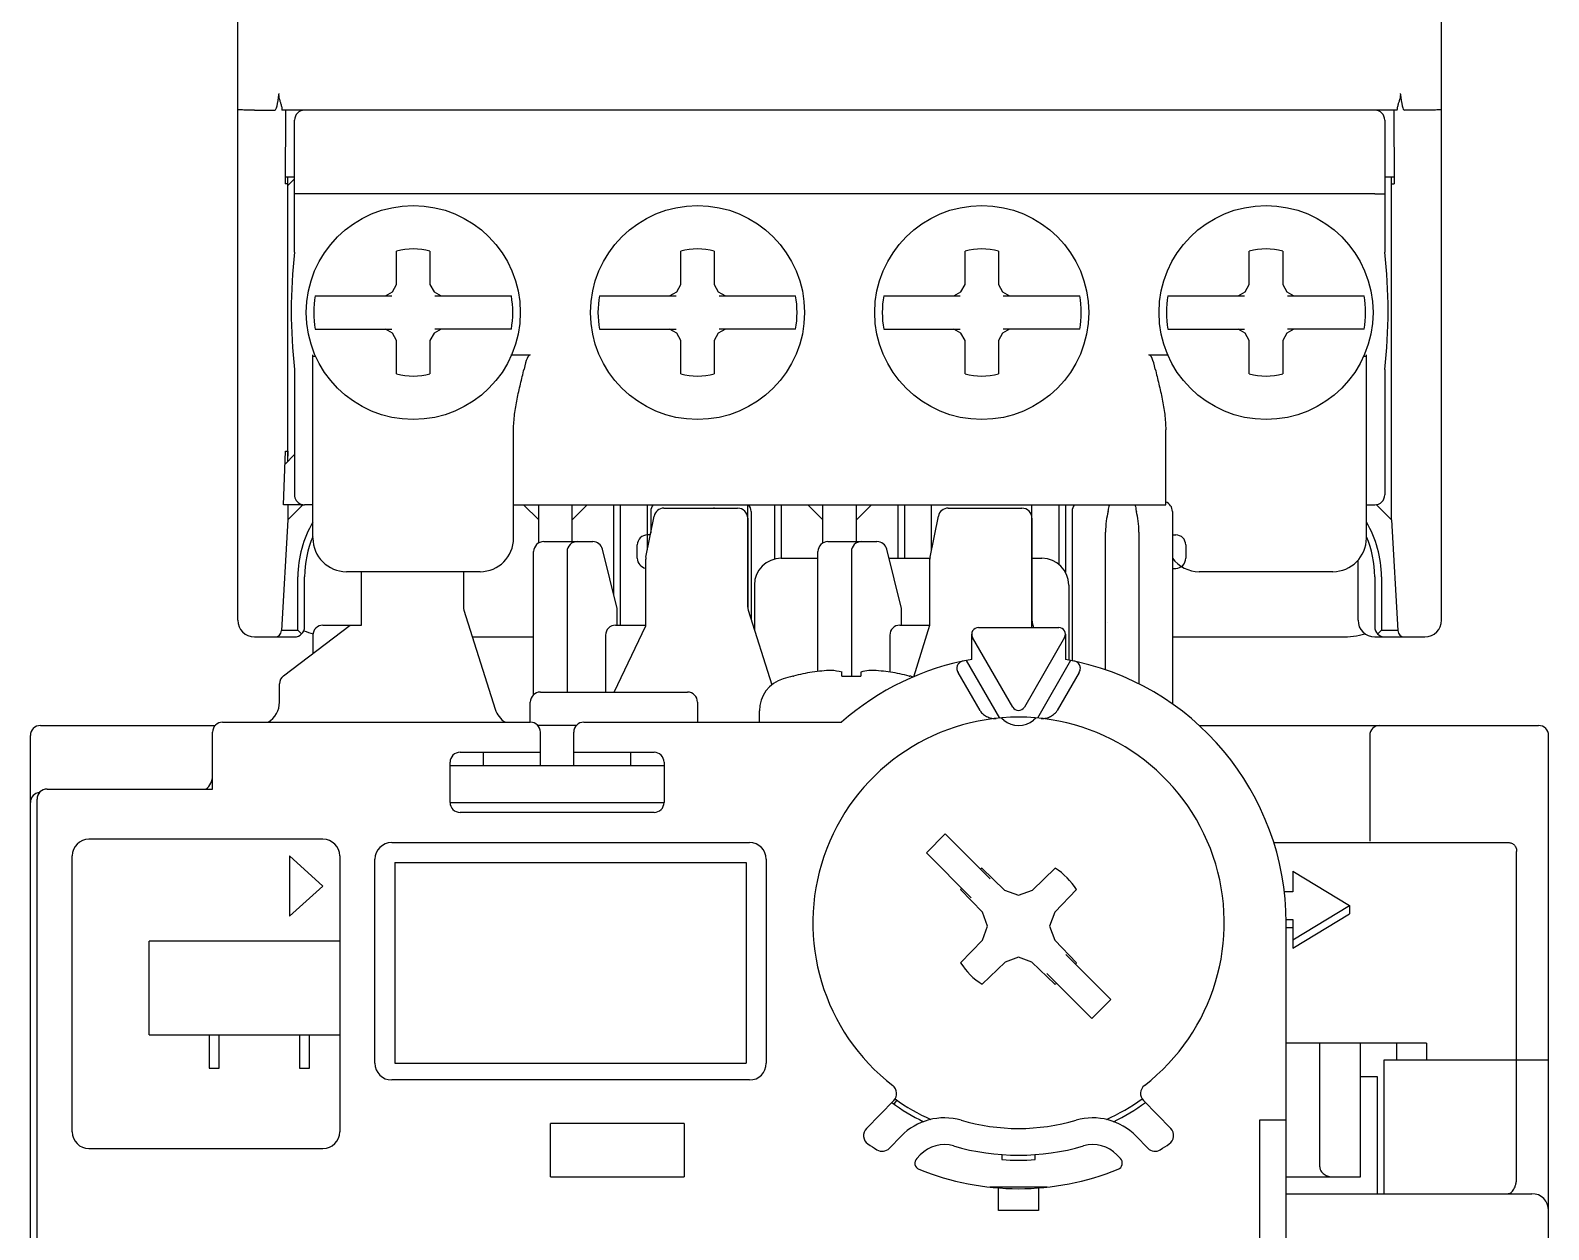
# Model space of a CAD drawing. Header units: millimetres. Extents: x 0 to 19090, y 0 to 12100.
# Drawn here: x 17000.49 to 17045.89, y 10643.65 to 10679.51 of the extents above; entities that cross this region are included whole.
import ezdxf

# ---------------------------------------------------------------- set-up
doc = ezdxf.new("R2010")
doc.units = ezdxf.units.MM
doc.header["$MEASUREMENT"] = 0

msp = doc.modelspace()

# ---------------------------------------------------------------- linework, layer by layer
at = {"color": 7, "linetype": 'Continuous'}
for p, q in [((17006.692, 10661.875), (17006.692, 10727.875)), ((17042.692, 10661.875), (17042.692, 10723.772)), ((17007.192, 10677.125), (17007.803, 10677.125)), ((17041.364, 10677.125), (17008.021, 10677.125)), ((17008.12, 10677.125), (17008.109, 10674.925)), ((17008.392, 10672.875), (17008.392, 10676.825)), ((17040.992, 10676.825), (17040.992, 10672.875)), ((17041.264, 10677.125), (17041.275, 10674.925)), ((17042.192, 10677.125), (17041.581, 10677.125)), ((17008.192, 10674.925), (17008.109, 10674.925)), ((17008.392, 10675.125), (17008.11, 10675.125)), ((17008.192, 10666.625), (17008.192, 10675.125)), ((17008.392, 10675.075), (17008.192, 10674.875)), ((17041.274, 10675.125), (17040.992, 10675.125)), ((17041.192, 10664.875), (17041.192, 10675.125)), ((17041.192, 10674.925), (17041.275, 10674.925)), ((17040.692, 10674.625), (17008.692, 10674.625)), ((17011.442, 10671.908), (17011.442, 10672.908)), ((17012.442, 10672.908), (17012.442, 10671.908)), ((17019.942, 10671.908), (17019.942, 10672.908)), ((17020.942, 10672.908), (17020.942, 10671.908)), ((17028.442, 10671.908), (17028.442, 10672.908)), ((17029.442, 10672.908), (17029.442, 10671.908)), ((17036.942, 10671.908), (17036.942, 10672.908)), ((17037.942, 10672.908), (17037.942, 10671.908)), ((17011.32, 10671.697), (17011.442, 10671.908)), ((17012.442, 10671.908), (17012.564, 10671.697)), ((17019.82, 10671.697), (17019.942, 10671.908)), ((17020.942, 10671.908), (17021.064, 10671.697)), ((17028.32, 10671.697), (17028.442, 10671.908)), ((17029.442, 10671.908), (17029.564, 10671.697)), ((17036.82, 10671.697), (17036.942, 10671.908)), ((17037.942, 10671.908), (17038.064, 10671.697)), ((17009.009, 10671.575), (17011.299, 10671.575)), ((17011.109, 10671.575), (17011.32, 10671.697)), ((17012.564, 10671.697), (17012.775, 10671.575)), ((17012.586, 10671.575), (17014.876, 10671.575)), ((17017.509, 10671.575), (17019.799, 10671.575)), ((17019.609, 10671.575), (17019.82, 10671.697)), ((17021.064, 10671.697), (17021.275, 10671.575)), ((17021.086, 10671.575), (17023.376, 10671.575)), ((17026.009, 10671.575), (17028.299, 10671.575)), ((17028.109, 10671.575), (17028.32, 10671.697)), ((17029.564, 10671.697), (17029.775, 10671.575)), ((17029.586, 10671.575), (17031.876, 10671.575)), ((17034.509, 10671.575), (17036.799, 10671.575)), ((17036.609, 10671.575), (17036.82, 10671.697)), ((17038.064, 10671.697), (17038.275, 10671.575)), ((17038.086, 10671.575), (17040.376, 10671.575)), ((17009.009, 10670.575), (17011.299, 10670.575)), ((17011.32, 10670.453), (17011.109, 10670.575)), ((17011.442, 10670.242), (17011.32, 10670.453)), ((17012.564, 10670.453), (17012.442, 10670.242)), ((17012.775, 10670.575), (17012.564, 10670.453)), ((17014.876, 10670.575), (17012.586, 10670.575)), ((17017.509, 10670.575), (17019.799, 10670.575)), ((17019.82, 10670.453), (17019.609, 10670.575)), ((17019.942, 10670.242), (17019.82, 10670.453)), ((17021.064, 10670.453), (17020.942, 10670.242)), ((17021.275, 10670.575), (17021.064, 10670.453)), ((17023.376, 10670.575), (17021.086, 10670.575)), ((17026.009, 10670.575), (17028.299, 10670.575)), ((17028.32, 10670.453), (17028.109, 10670.575)), ((17028.442, 10670.242), (17028.32, 10670.453)), ((17029.564, 10670.453), (17029.442, 10670.242)), ((17029.775, 10670.575), (17029.564, 10670.453)), ((17031.876, 10670.575), (17029.586, 10670.575)), ((17034.509, 10670.575), (17036.799, 10670.575)), ((17036.82, 10670.453), (17036.609, 10670.575)), ((17036.942, 10670.242), (17036.82, 10670.453)), ((17038.064, 10670.453), (17037.942, 10670.242)), ((17038.275, 10670.575), (17038.064, 10670.453)), ((17040.376, 10670.575), (17038.086, 10670.575)), ((17011.442, 10669.242), (17011.442, 10670.242)), ((17012.442, 10670.242), (17012.442, 10669.242)), ((17019.942, 10669.242), (17019.942, 10670.242)), ((17020.942, 10670.242), (17020.942, 10669.242)), ((17028.442, 10669.242), (17028.442, 10670.242)), ((17029.442, 10670.242), (17029.442, 10669.242)), ((17036.942, 10669.242), (17036.942, 10670.242)), ((17037.942, 10670.242), (17037.942, 10669.242)), ((17008.942, 10664.325), (17008.942, 10669.808)), ((17009.026, 10669.758), (17008.942, 10669.758)), ((17014.859, 10669.808), (17015.442, 10669.808)), ((17033.942, 10669.808), (17034.526, 10669.808)), ((17040.442, 10669.758), (17040.359, 10669.758)), ((17040.442, 10664.325), (17040.442, 10669.808)), ((17008.392, 10669.375), (17008.392, 10665.625)), ((17040.992, 10669.375), (17040.992, 10665.625)), ((17014.942, 10664.325), (17014.942, 10667.571)), ((17034.442, 10665.325), (17034.442, 10667.571)), ((17008.063, 10665.325), (17008.12, 10666.925)), ((17008.392, 10666.825), (17008.107, 10666.539)), ((17008.12, 10666.925), (17008.192, 10666.925)), ((17008.192, 10666.925), (17008.18, 10666.613)), ((17008.58, 10665.325), (17008.063, 10665.325)), ((17008.192, 10665.325), (17008.192, 10664.875)), ((17008.192, 10664.875), (17008.642, 10665.325)), ((17008.942, 10665.325), (17008.692, 10665.325)), ((17014.942, 10665.325), (17034.442, 10665.325)), ((17015.242, 10665.325), (17015.692, 10664.875)), ((17015.692, 10664.185), (17015.692, 10665.325)), ((17016.692, 10664.225), (17016.692, 10665.325)), ((17016.692, 10664.875), (17017.142, 10665.325)), ((17017.942, 10662.625), (17017.942, 10665.325)), ((17018.142, 10661.725), (17018.142, 10665.325)), ((17018.898, 10663.754), (17019.144, 10664.984)), ((17018.942, 10663.975), (17018.942, 10665.325)), ((17019.042, 10665.125), (17019.042, 10664.475)), ((17019.438, 10665.225), (17021.642, 10665.225)), ((17021.942, 10662.265), (17021.942, 10665.325)), ((17021.942, 10664.925), (17021.942, 10662.265)), ((17022.042, 10665.125), (17022.042, 10661.901)), ((17022.742, 10665.325), (17022.742, 10663.7)), ((17022.942, 10665.325), (17022.942, 10663.725)), ((17023.742, 10665.325), (17024.192, 10664.875)), ((17024.192, 10664.185), (17024.192, 10665.325)), ((17025.192, 10664.225), (17025.192, 10665.325)), ((17025.192, 10664.875), (17025.642, 10665.325)), ((17026.442, 10663.725), (17026.442, 10665.325)), ((17026.642, 10663.725), (17026.642, 10665.325)), ((17027.398, 10663.754), (17027.644, 10664.984)), ((17027.442, 10663.975), (17027.442, 10665.325)), ((17027.938, 10665.225), (17030.142, 10665.225)), ((17030.442, 10661.653), (17030.442, 10665.325)), ((17030.442, 10664.925), (17030.442, 10661.867)), ((17031.242, 10665.325), (17031.242, 10663.549)), ((17031.442, 10665.325), (17031.442, 10663.312)), ((17031.642, 10665.125), (17031.642, 10660.663)), ((17034.642, 10665.125), (17034.642, 10659.364)), ((17040.442, 10665.325), (17040.692, 10665.325)), ((17040.738, 10665.329), (17041.192, 10664.875)), ((17008.192, 10664.875), (17008.003, 10661.564)), ((17032.642, 10660.386), (17032.642, 10664.505)), ((17033.642, 10664.505), (17033.642, 10659.964)), ((17041.192, 10664.875), (17041.382, 10661.564)), ((17015.842, 10664.225), (17017.308, 10664.225)), ((17018.642, 10663.725), (17018.642, 10664.125)), ((17019.032, 10664.425), (17018.942, 10664.425)), ((17024.342, 10664.225), (17025.808, 10664.225)), ((17034.642, 10664.425), (17034.742, 10664.425)), ((17035.042, 10664.125), (17035.042, 10663.725)), ((17015.542, 10659.648), (17015.542, 10663.925)), ((17016.542, 10663.925), (17016.542, 10659.725)), ((17018.042, 10662.225), (17017.599, 10663.998)), ((17018.892, 10661.701), (17018.892, 10663.695)), ((17022.942, 10663.725), (17024.042, 10663.725)), ((17024.042, 10660.343), (17024.042, 10663.925)), ((17025.042, 10663.925), (17025.042, 10660.203)), ((17026.542, 10662.225), (17026.099, 10663.998)), ((17026.167, 10663.725), (17027.394, 10663.725)), ((17027.392, 10661.725), (17027.392, 10663.695)), ((17030.442, 10663.725), (17030.742, 10663.725)), ((17040.192, 10661.875), (17040.192, 10663.667)), ((17008.492, 10661.575), (17008.492, 10663.175)), ((17008.692, 10661.675), (17008.692, 10663.175)), ((17013.942, 10663.325), (17009.942, 10663.325)), ((17010.392, 10661.725), (17010.392, 10663.325)), ((17013.442, 10663.325), (17013.442, 10662.265)), ((17034.642, 10663.425), (17034.742, 10663.425)), ((17039.442, 10663.325), (17035.442, 10663.325)), ((17040.692, 10663.175), (17040.692, 10661.675)), ((17040.892, 10663.175), (17040.892, 10661.575)), ((17022.142, 10662.925), (17022.142, 10661.584)), ((17031.542, 10662.925), (17031.542, 10660.683)), ((17018.042, 10661.725), (17018.042, 10662.225)), ((17026.542, 10661.725), (17026.542, 10662.225)), ((17013.456, 10662.175), (17014.388, 10659.215)), ((17021.956, 10662.175), (17022.661, 10659.937)), ((17030.451, 10661.794), (17030.486, 10661.653)), ((17007.192, 10661.375), (17008.392, 10661.375)), ((17008.004, 10661.575), (17008.492, 10661.575)), ((17008.061, 10660.212), (17010.052, 10661.725)), ((17008.492, 10661.575), (17008.604, 10661.463)), ((17008.942, 10661.425), (17008.942, 10660.882)), ((17009.242, 10661.725), (17010.392, 10661.725)), ((17013.708, 10661.375), (17015.542, 10661.375)), ((17017.692, 10661.425), (17017.692, 10659.725)), ((17017.952, 10659.725), (17018.892, 10661.701)), ((17017.992, 10661.725), (17018.892, 10661.725)), ((17026.192, 10661.425), (17026.192, 10660.324)), ((17026.492, 10661.725), (17027.392, 10661.725)), ((17026.906, 10660.179), (17027.392, 10661.725)), ((17028.642, 10660.701), (17028.642, 10661.453)), ((17028.642, 10661.375), (17028.658, 10661.375)), ((17029.869, 10659.275), (17028.669, 10661.353)), ((17028.842, 10661.653), (17031.242, 10661.653)), ((17031.416, 10661.353), (17030.216, 10659.275)), ((17031.426, 10661.375), (17031.442, 10661.375)), ((17031.442, 10661.453), (17031.442, 10660.701)), ((17034.642, 10661.375), (17039.692, 10661.375)), ((17040.692, 10661.375), (17042.192, 10661.375)), ((17040.892, 10661.575), (17040.78, 10661.463)), ((17040.892, 10661.575), (17041.381, 10661.575)), ((17029.48, 10658.949), (17028.485, 10660.672)), ((17031.599, 10660.672), (17030.605, 10658.949)), ((17007.942, 10659.425), (17007.942, 10659.973)), ((17023.292, 10660.203), (17023.315, 10660.203)), ((17024.762, 10660.203), (17024.762, 10660.321)), ((17024.762, 10660.203), (17025.322, 10660.203)), ((17025.322, 10660.321), (17025.322, 10660.203)), ((17026.77, 10660.203), (17026.792, 10660.203)), ((17028.89, 10659.171), (17028.233, 10660.309)), ((17031.852, 10660.309), (17031.195, 10659.171)), ((17015.742, 10659.725), (17020.142, 10659.725)), ((17015.442, 10658.825), (17015.442, 10659.425)), ((17020.442, 10659.425), (17020.442, 10658.825)), ((17022.292, 10658.825), (17022.292, 10659.164)), ((17000.792, 10658.725), (17006.02, 10658.725)), ((17006.242, 10658.825), (17015.442, 10658.825)), ((17016.819, 10658.725), (17015.665, 10658.725)), ((17017.042, 10658.825), (17024.751, 10658.825)), ((17029.599, 10658.884), (17029.516, 10658.951)), ((17030.569, 10658.951), (17030.486, 10658.884)), ((17035.438, 10658.725), (17045.592, 10658.725)), ((17000.492, 10621.525), (17000.492, 10658.425)), ((17005.942, 10656.825), (17005.942, 10658.525)), ((17015.742, 10657.522), (17015.742, 10658.525)), ((17016.742, 10657.522), (17016.742, 10658.525)), ((17040.542, 10658.425), (17040.542, 10655.301)), ((17045.892, 10635.163), (17045.892, 10658.425)), ((17013.342, 10657.925), (17015.742, 10657.925)), ((17014.042, 10657.522), (17014.042, 10657.925)), ((17016.742, 10657.925), (17019.142, 10657.925)), ((17018.442, 10657.925), (17018.442, 10657.522)), ((17013.042, 10656.425), (17013.042, 10657.625)), ((17019.442, 10657.522), (17013.042, 10657.522)), ((17019.442, 10657.625), (17019.442, 10656.425)), ((17000.992, 10656.825), (17005.942, 10656.825)), ((17000.692, 10633.625), (17000.692, 10656.525)), ((17013.042, 10656.425), (17019.442, 10656.425)), ((17019.142, 10656.125), (17013.342, 10656.125)), ((17027.85, 10655.483), (17027.285, 10654.917)), ((17029.192, 10654.141), (17027.85, 10655.483)), ((17009.242, 10655.325), (17002.242, 10655.325)), ((17011.297, 10655.225), (17021.997, 10655.225)), ((17037.67, 10655.225), (17044.686, 10655.225)), ((17044.936, 10645.225), (17044.936, 10654.955)), ((17001.742, 10646.575), (17001.742, 10654.825)), ((17008.242, 10654.825), (17008.242, 10653.025)), ((17009.242, 10653.925), (17008.242, 10654.825)), ((17009.742, 10654.825), (17009.742, 10646.575)), ((17010.797, 10648.625), (17010.797, 10654.725)), ((17011.392, 10654.625), (17011.392, 10648.625)), ((17011.392, 10654.625), (17021.892, 10654.625)), ((17021.892, 10654.625), (17021.892, 10648.625)), ((17022.497, 10654.725), (17022.497, 10648.625)), ((17027.285, 10654.917), (17028.627, 10653.575)), ((17028.948, 10654.458), (17029.622, 10653.804)), ((17030.462, 10653.804), (17031.137, 10654.458)), ((17038.242, 10654.369), (17038.242, 10653.752)), ((17038.242, 10654.369), (17039.942, 10653.34)), ((17008.242, 10653.025), (17009.242, 10653.925)), ((17028.963, 10653.145), (17028.309, 10653.819)), ((17029.622, 10653.804), (17030.042, 10653.65)), ((17030.042, 10653.65), (17030.462, 10653.804)), ((17031.776, 10653.819), (17031.122, 10653.145)), ((17038.242, 10653.752), (17037.984, 10653.752)), ((17029.117, 10652.725), (17028.963, 10653.145)), ((17031.122, 10653.145), (17030.968, 10652.725)), ((17038.242, 10652.311), (17039.942, 10653.34)), ((17039.942, 10653.34), (17039.942, 10653.097)), ((17028.963, 10652.305), (17029.117, 10652.725)), ((17030.968, 10652.725), (17031.122, 10652.305)), ((17038.039, 10652.928), (17038.242, 10652.928)), ((17038.042, 10642.925), (17038.042, 10652.825)), ((17038.042, 10652.686), (17038.242, 10652.686)), ((17038.242, 10652.068), (17039.942, 10653.097)), ((17038.242, 10652.928), (17038.242, 10652.068)), ((17004.042, 10649.475), (17004.042, 10652.275)), ((17009.742, 10652.275), (17004.042, 10652.275)), ((17028.309, 10651.631), (17028.963, 10652.305)), ((17031.122, 10652.305), (17031.776, 10651.631)), ((17030.042, 10651.799), (17029.642, 10651.653)), ((17030.442, 10651.653), (17030.042, 10651.799)), ((17032.8, 10650.533), (17031.458, 10651.875)), ((17029.642, 10651.653), (17028.956, 10650.987)), ((17031.129, 10650.987), (17030.442, 10651.653)), ((17030.892, 10651.309), (17032.234, 10649.967)), ((17032.8, 10650.533), (17032.234, 10649.967)), ((17004.042, 10649.475), (17009.742, 10649.475)), ((17005.842, 10649.475), (17005.842, 10648.475)), ((17006.142, 10648.475), (17006.142, 10649.475)), ((17008.542, 10649.475), (17008.542, 10648.475)), ((17008.842, 10648.475), (17008.842, 10649.475)), ((17042.238, 10649.225), (17038.042, 10649.225)), ((17039.049, 10645.525), (17039.049, 10649.225)), ((17040.265, 10645.225), (17040.265, 10649.225)), ((17041.34, 10649.225), (17041.34, 10648.725)), ((17042.238, 10649.225), (17042.238, 10648.725)), ((17011.392, 10648.625), (17021.892, 10648.625)), ((17040.978, 10644.725), (17040.978, 10648.725)), ((17040.978, 10648.725), (17045.892, 10648.725)), ((17005.842, 10648.475), (17006.142, 10648.475)), ((17008.542, 10648.475), (17008.842, 10648.475)), ((17021.997, 10648.125), (17011.297, 10648.125)), ((17040.265, 10648.225), (17040.762, 10648.225)), ((17040.762, 10648.225), (17040.762, 10644.725)), ((17026.312, 10647.513), (17025.492, 10646.671)), ((17026.403, 10647.527), (17026.314, 10647.4)), ((17034.593, 10646.671), (17033.773, 10647.513)), ((17016.042, 10645.225), (17016.042, 10646.825)), ((17020.042, 10646.825), (17016.042, 10646.825)), ((17020.042, 10646.825), (17020.042, 10645.225)), ((17037.242, 10646.925), (17037.242, 10642.925)), ((17038.042, 10646.925), (17037.242, 10646.925)), ((17026.178, 10646.085), (17026.53, 10646.447)), ((17033.554, 10646.447), (17033.907, 10646.085)), ((17002.242, 10646.075), (17009.242, 10646.075)), ((17027.104, 10645.889), (17026.996, 10645.779)), ((17029.542, 10645.893), (17029.542, 10645.743)), ((17030.542, 10645.743), (17030.542, 10645.893)), ((17033.089, 10645.779), (17032.981, 10645.889)), ((17016.042, 10645.225), (17020.042, 10645.225)), ((17038.042, 10645.225), (17040.265, 10645.225)), ((17029.186, 10644.925), (17030.898, 10644.925)), ((17029.442, 10644.225), (17029.442, 10644.898)), ((17030.642, 10644.898), (17030.642, 10644.225)), ((17038.042, 10644.725), (17045.392, 10644.725)), ((17030.642, 10644.225), (17029.442, 10644.225))]:
    msp.add_line(p, q, dxfattribs=at)
for centre in [(17011.942, 10671.075), (17020.442, 10671.075), (17028.942, 10671.075), (17037.442, 10671.075)]:
    msp.add_circle(centre, 3.2, dxfattribs=at)
for centre, radius, start, end in [((17008.692, 10676.825), 0.3, 90, 180), ((17040.692, 10676.825), 0.3, 0, 90), ((17023.655, 10671.125), 15.363, 173.459, 186.5415), ((17011.942, 10671.075), 1.9, 74.7425, 105.2575), ((17020.442, 10671.075), 1.9, 74.7425, 105.2575), ((17028.942, 10671.075), 1.9, 74.7425, 105.2575), ((17037.442, 10671.075), 1.9, 74.7425, 105.2575), ((17025.73, 10671.125), 15.363, 353.4585, 6.541), ((17011.942, 10671.075), 2.976, 170.3274, 189.6726), ((17011.942, 10671.075), 2.976, 350.3274, 9.6726), ((17020.442, 10671.075), 2.976, 170.3274, 189.6726), ((17020.442, 10671.075), 2.976, 350.3274, 9.6726), ((17028.942, 10671.075), 2.976, 170.3274, 189.6726), ((17028.942, 10671.075), 2.976, 350.3274, 9.6726), ((17037.442, 10671.075), 2.976, 170.3274, 189.6726), ((17037.442, 10671.075), 2.976, 350.3274, 9.6726), ((17011.942, 10671.075), 1.9, 254.7425, 285.2575), ((17020.442, 10671.075), 1.9, 254.7425, 285.2575), ((17028.942, 10671.075), 1.9, 254.7425, 285.2575), ((17037.442, 10671.075), 1.9, 254.7425, 285.2575), ((17008.692, 10665.625), 0.3, 180, 247.9684), ((17034.342, 10665.125), 0.3, 0, 70.5288), ((17040.692, 10665.625), 0.3, 270, 0), ((17008.684, 10665.605), 0.278, 247.9186, 271.6394), ((17019.342, 10665.125), 0.3, 138.1897, 180), ((17019.438, 10664.925), 0.3, 90, 168.6901), ((17020.403, 10665.144), 0.549, 8.5182, 10.4088), ((17021.642, 10664.925), 0.3, 0, 90), ((17021.742, 10665.125), 0.3, 0, 41.8103), ((17027.938, 10664.925), 0.3, 90, 168.6901), ((17030.142, 10664.925), 0.3, 0, 90), ((17031.942, 10665.125), 0.3, 138.1897, 180), ((17011.692, 10663.175), 3.2, 149.3085, 180), ((17037.692, 10663.175), 3.2, 0, 30.6915), ((17011.692, 10663.175), 3, 156.5346, 180), ((17009.942, 10664.325), 1, 180, 270), ((17013.942, 10664.325), 1, 270, 0), ((17015.842, 10663.925), 0.3, 90, 180), ((17016.842, 10663.925), 0.3, 90, 180), ((17017.308, 10663.925), 0.3, 14.0362, 90), ((17018.942, 10664.125), 0.3, 90, 180), ((17024.342, 10663.925), 0.3, 90, 180), ((17025.342, 10663.925), 0.3, 90, 180), ((17025.808, 10663.925), 0.3, 14.0362, 90), ((17034.742, 10664.125), 0.3, 0, 90), ((17039.442, 10664.325), 1, 270, 0), ((17037.692, 10663.175), 3, 0, 23.4654), ((17018.942, 10663.725), 0.3, 180, 260.3917), ((17019.192, 10663.695), 0.3, 168.6901, 180), ((17022.942, 10662.925), 0.8, 90, 180), ((17027.692, 10663.695), 0.3, 168.6901, 180), ((17030.742, 10662.925), 0.8, 0, 90), ((17035.442, 10664.325), 1, 216.8699, 270), ((17034.742, 10663.725), 0.3, 270, 0), ((17013.742, 10662.265), 0.3, 180, 197.4748), ((17022.242, 10662.265), 0.3, 180, 197.4748), ((17007.192, 10661.875), 0.5, 180, 270), ((17030.742, 10661.867), 0.3, 180, 194.0363), ((17032.883, 10661.815), 0.19, 179.9727, 181.0432), ((17040.692, 10661.875), 0.5, 180, 270), ((17042.192, 10661.875), 0.5, 270, 0), ((17007.803, 10661.575), 0.2, 270, 356.7295), ((17008.392, 10661.675), 0.3, 270, 0), ((17009.692, 10664.375), 3, 250.0221, 255.5877), ((17009.242, 10661.425), 0.3, 90, 180), ((17017.992, 10661.425), 0.3, 90, 180), ((17026.492, 10661.425), 0.3, 90, 180), ((17028.842, 10661.453), 0.2, 90, 210), ((17031.242, 10661.453), 0.2, 330, 90), ((17039.692, 10664.375), 3, 270, 283.8373), ((17040.992, 10661.675), 0.3, 180, 270), ((17041.581, 10661.575), 0.2, 183.2705, 270), ((17030.042, 10652.825), 8, 100.0787, 131.4096), ((17030.042, 10652.825), 8, 0, 79.9213), ((17008.242, 10659.973), 0.3, 127.2348, 180), ((17023.292, 10659.164), 1, 106.9578, 180), ((17025.042, 10653.425), 7, 104.4775, 106.9578), ((17025.042, 10653.425), 6.994, 99.6084, 104.2987), ((17024.63, 10655.149), 5.227, 92.1087, 98.304), ((17024.321, 10658.577), 1.799, 75.7888, 86.2741), ((17025.454, 10655.142), 5.234, 81.6998, 87.8875), ((17025.042, 10653.425), 6.994, 75.7013, 80.3916), ((17025.042, 10653.425), 7, 74.6476, 75.5225), ((17015.742, 10659.425), 0.3, 90, 180), ((17020.142, 10659.425), 0.3, 0, 90), ((17007.242, 10659.425), 0.7, 300.8299, 0), ((17015.056, 10659.425), 0.7, 197.4748, 239.136), ((17030.042, 10659.375), 0.2, 210, 330), ((17000.792, 10658.425), 0.3, 90, 180), ((17006.242, 10658.525), 0.3, 90, 180), ((17015.442, 10658.525), 0.3, 0, 90), ((17017.042, 10658.525), 0.3, 90, 180), ((17030.042, 10652.825), 6.15, 307.7132, 232.2868), ((17030.042, 10659.425), 0.7, 230.6646, 309.3354), ((17040.842, 10658.425), 0.3, 90, 180), ((17045.592, 10658.425), 0.3, 0, 90), ((17013.342, 10657.625), 0.3, 90, 180), ((17019.142, 10657.625), 0.3, 0, 90), ((17005.442, 10657.225), 0.5, 306.808, 0), ((17000.992, 10656.525), 0.3, 90, 180), ((17000.792, 10656.425), 0.3, 94.5911, 180), ((17013.342, 10656.425), 0.3, 180, 270), ((17019.142, 10656.425), 0.3, 270, 0), ((17002.242, 10654.825), 0.5, 90, 180), ((17009.242, 10654.825), 0.5, 0, 90), ((17011.297, 10654.725), 0.5, 90, 180), ((17021.997, 10654.725), 0.5, 0, 90), ((17030.042, 10652.725), 2.05, 122.2602, 123.7482), ((17030.042, 10652.725), 2.05, 32.2602, 57.7398), ((17030.042, 10652.725), 2.05, 146.2518, 147.7398), ((17030.042, 10652.725), 2.05, 212.2602, 237.9895), ((17030.042, 10652.725), 2.05, 326.2518, 327.7398), ((17030.042, 10652.725), 2.05, 302.0105, 303.7482), ((17011.297, 10648.625), 0.5, 180, 270), ((17021.997, 10648.625), 0.5, 270, 0), ((17026.097, 10647.722), 0.3, 315.7744, 52.2868), ((17033.988, 10647.722), 0.3, 127.7132, 224.2256), ((17030.042, 10652.725), 6.5, 234.2838, 244.0889), ((17030.042, 10652.725), 6.35, 234.4243, 245.58), ((17030.042, 10652.725), 6.35, 294.42, 305.5757), ((17030.042, 10652.725), 6.5, 295.9105, 305.7163), ((17027.82, 10645.192), 1.8, 73.7683, 135.7744), ((17030.042, 10652.825), 6.15, 253.7683, 286.2317), ((17032.265, 10645.192), 1.8, 44.2256, 106.2317), ((17002.242, 10646.575), 0.5, 180, 270), ((17009.242, 10646.575), 0.5, 270, 0), ((17025.707, 10646.462), 0.3, 135.7744, 235.7325), ((17034.378, 10646.462), 0.3, 304.2675, 44.2256), ((17030.042, 10652.825), 8, 235.7325, 238.0075), ((17025.963, 10646.294), 0.3, 238.0075, 315.7744), ((17027.82, 10645.192), 1, 73.7683, 135.7744), ((17030.042, 10652.825), 6.95, 253.7683, 286.2317), ((17032.265, 10645.192), 1, 44.2256, 106.2317), ((17034.122, 10646.294), 0.3, 224.2256, 301.9925), ((17030.042, 10652.825), 8, 301.9925, 304.2675), ((17027.139, 10645.639), 0.2, 135.7744, 248.0006), ((17030.042, 10652.825), 7.95, 248.0006, 291.9994), ((17030.042, 10652.825), 7.1, 265.9617, 274.0383), ((17032.945, 10645.639), 0.2, 291.9994, 44.2256), ((17045.392, 10644.225), 0.5, 0, 90)]:
    msp.add_arc(centre, radius, start, end, dxfattribs=at)
for centre, major_axis, ratio, start_param, end_param in [((17007.803, 10679.42), (0, 2.295), 0.087156, -3.141593, -2.468842), ((17008.023, 10677.625), (0.002, 0.5), 0.056924, -3.838117, -3.141308), ((17041.361, 10677.625), (-0.002, 0.5), 0.056924, -3.141877, -2.445069), ((17041.581, 10679.42), (0, -2.295), 0.087156, -0.672751, 0), ((17015.442, 10664.071), (0, 5.737), 0.087156, 0, 0.386947), ((17033.942, 10664.071), (0, 5.737), 0.087156, -0.386947, 0), ((17008.58, 10667.325), (2.8, 0), 0.714286, -1.570796, -1.530594), ((17032.942, 10664.505), (0, 0.92), 0.325991, 0.831174, 1.570796), ((17033.342, 10664.505), (0, 0.92), 0.325991, -1.570796, -0.831174)]:
    msp.add_ellipse(centre, major_axis=major_axis, ratio=ratio, start_param=start_param, end_param=end_param, dxfattribs=at)
for points, knots in [([(17008.003, 10677.241), (17008.002, 10677.254), (17007.998, 10677.281), (17007.982, 10677.338), (17007.961, 10677.398), (17007.942, 10677.463), (17007.93, 10677.515), (17007.924, 10677.57), (17007.926, 10677.607), (17007.928, 10677.625)], [0, 0, 0, 0, 0.097243, 0.206197, 0.450835, 0.582757, 0.719152, 0.858725, 1, 1, 1, 1]), ([(17041.457, 10677.625), (17041.459, 10677.607), (17041.46, 10677.57), (17041.454, 10677.515), (17041.443, 10677.463), (17041.423, 10677.398), (17041.402, 10677.338), (17041.387, 10677.281), (17041.382, 10677.254), (17041.382, 10677.241)], [0, 0, 0, 0, 0.141275, 0.280848, 0.417243, 0.549165, 0.793803, 0.902757, 1, 1, 1, 1]), ([(17007.192, 10677.125), (17007.16, 10677.125), (17007.096, 10677.125), (17007.003, 10677.126), (17006.918, 10677.128), (17006.853, 10677.131), (17006.807, 10677.133), (17006.778, 10677.135), (17006.753, 10677.136), (17006.732, 10677.138), (17006.715, 10677.14), (17006.703, 10677.142), (17006.696, 10677.144), (17006.693, 10677.145), (17006.692, 10677.146), (17006.692, 10677.147)], [0, 0, 0, 0, 0.194465, 0.381445, 0.553767, 0.704827, 0.770543, 0.828861, 0.879231, 0.921183, 0.95434, 0.978434, 0.993376, 0.997553, 1, 1, 1, 1]), ([(17042.692, 10677.147), (17042.692, 10677.146), (17042.692, 10677.145), (17042.688, 10677.144), (17042.681, 10677.142), (17042.669, 10677.14), (17042.653, 10677.138), (17042.632, 10677.136), (17042.607, 10677.135), (17042.578, 10677.133), (17042.532, 10677.131), (17042.467, 10677.128), (17042.381, 10677.126), (17042.289, 10677.125), (17042.225, 10677.125), (17042.192, 10677.125)], [0, 0, 0, 0, 0.002447, 0.006624, 0.021566, 0.04566, 0.078817, 0.120769, 0.171139, 0.229457, 0.295173, 0.446233, 0.618555, 0.805535, 1, 1, 1, 1]), ([(17008.692, 10674.625), (17008.673, 10674.625), (17008.634, 10674.625), (17008.579, 10674.625), (17008.535, 10674.625), (17008.502, 10674.626), (17008.481, 10674.626), (17008.461, 10674.626), (17008.444, 10674.626), (17008.429, 10674.626), (17008.418, 10674.627), (17008.41, 10674.627), (17008.405, 10674.627), (17008.402, 10674.627), (17008.398, 10674.627), (17008.396, 10674.627), (17008.394, 10674.627), (17008.393, 10674.628), (17008.392, 10674.628), (17008.392, 10674.628)], [0, 0, 0, 0, 0.195342, 0.383101, 0.556044, 0.634844, 0.707507, 0.773336, 0.831705, 0.882061, 0.923926, 0.94155, 0.956909, 0.969969, 0.9807, 0.989079, 0.995084, 0.998713, 1, 1, 1, 1]), ([(17040.692, 10674.625), (17040.712, 10674.625), (17040.75, 10674.625), (17040.806, 10674.625), (17040.85, 10674.625), (17040.882, 10674.626), (17040.904, 10674.626), (17040.924, 10674.626), (17040.941, 10674.626), (17040.956, 10674.626), (17040.967, 10674.627), (17040.975, 10674.627), (17040.979, 10674.627), (17040.983, 10674.627), (17040.986, 10674.627), (17040.989, 10674.627), (17040.991, 10674.627), (17040.992, 10674.628), (17040.992, 10674.628), (17040.992, 10674.628)], [0, 0, 0, 0, 0.195342, 0.383101, 0.556044, 0.634844, 0.707507, 0.773336, 0.831705, 0.882061, 0.923926, 0.94155, 0.956909, 0.969969, 0.9807, 0.989079, 0.995084, 0.998713, 1, 1, 1, 1]), ([(17008.392, 10669.375), (17008.392, 10669.374), (17008.394, 10669.372), (17008.396, 10669.371), (17008.397, 10669.37)], [0, 0, 0, 0, 0.389095, 1, 1, 1, 1]), ([(17014.942, 10667.571), (17014.942, 10667.647), (17014.948, 10667.801), (17014.979, 10668.107), (17015.03, 10668.41), (17015.095, 10668.711), (17015.148, 10668.935), (17015.203, 10669.159), (17015.238, 10669.309), (17015.254, 10669.384)], [0, 0, 0, 0, 0.125006, 0.250017, 0.499988, 0.624993, 0.749992, 0.875, 1, 1, 1, 1]), ([(17034.131, 10669.384), (17034.147, 10669.309), (17034.182, 10669.159), (17034.237, 10668.935), (17034.29, 10668.711), (17034.354, 10668.41), (17034.406, 10668.107), (17034.436, 10667.801), (17034.442, 10667.647), (17034.442, 10667.571)], [0, 0, 0, 0, 0.125, 0.250008, 0.375007, 0.500012, 0.749983, 0.874994, 1, 1, 1, 1]), ([(17032.721, 10665.125), (17032.722, 10665.131), (17032.729, 10665.154), (17032.734, 10665.178), (17032.735, 10665.196)], [0, 0, 0, 0, 0.25225, 1, 1, 1, 1]), ([(17032.735, 10665.196), (17032.738, 10665.222), (17032.744, 10665.26), (17032.757, 10665.303), (17032.764, 10665.319), (17032.766, 10665.325)], [0, 0, 0, 0, 0.3003823, 0.4368546, 0.5067557, 0.5067557, 0.5067557, 0.5067557]), ([(17033.519, 10665.325), (17033.521, 10665.319), (17033.528, 10665.303), (17033.541, 10665.26), (17033.547, 10665.222), (17033.549, 10665.196)], [0.4932472, 0.4932472, 0.4932472, 0.4932472, 0.563145, 0.6996173, 1, 1, 1, 1]), ([(17033.549, 10665.196), (17033.55, 10665.19), (17033.553, 10665.166), (17033.559, 10665.142), (17033.564, 10665.125)], [0, 0, 0, 0, 0.246934, 1, 1, 1, 1]), ([(17028.382, 10660.651), (17028.35, 10660.644), (17028.303, 10660.626), (17028.251, 10660.585), (17028.22, 10660.544), (17028.199, 10660.493), (17028.192, 10660.434), (17028.203, 10660.37), (17028.221, 10660.329), (17028.233, 10660.309)], [0, 0, 0, 0, 0.220503, 0.331017, 0.44503, 0.566597, 0.699889, 0.845986, 1, 1, 1, 1]), ([(17031.852, 10660.309), (17031.863, 10660.329), (17031.882, 10660.37), (17031.893, 10660.434), (17031.886, 10660.493), (17031.865, 10660.544), (17031.833, 10660.585), (17031.782, 10660.626), (17031.735, 10660.644), (17031.703, 10660.651)], [0, 0, 0, 0, 0.154014, 0.300111, 0.433403, 0.55497, 0.668983, 0.779497, 1, 1, 1, 1]), ([(17025.647, 10660.372), (17025.62, 10660.371), (17025.511, 10660.361), (17025.402, 10660.341), (17025.322, 10660.321)], [0, 0, 0, 0, 0.248301, 1, 1, 1, 1]), ([(17028.89, 10659.171), (17028.916, 10659.126), (17028.987, 10659.05), (17029.114, 10658.976), (17029.243, 10658.938), (17029.33, 10658.934), (17029.371, 10658.938)], [0, 0, 0, 0, 0.281549, 0.5409, 0.779142, 1, 1, 1, 1]), ([(17030.714, 10658.938), (17030.755, 10658.934), (17030.842, 10658.938), (17030.971, 10658.976), (17031.098, 10659.05), (17031.169, 10659.126), (17031.195, 10659.171)], [0, 0, 0, 0, 0.220858, 0.4591, 0.718451, 1, 1, 1, 1]), ([(17040.542, 10655.301), (17040.542, 10655.294), (17040.543, 10655.281), (17040.546, 10655.267), (17040.548, 10655.262)], [0, 0, 0, 0, 0.536653, 1, 1, 1, 1]), ([(17044.686, 10655.225), (17044.703, 10655.225), (17044.737, 10655.222), (17044.787, 10655.207), (17044.833, 10655.182), (17044.871, 10655.147), (17044.901, 10655.104), (17044.929, 10655.041), (17044.936, 10654.989), (17044.936, 10654.955)], [0, 0, 0, 0, 0.125118, 0.250193, 0.375245, 0.5003, 0.625377, 0.750486, 1, 1, 1, 1]), ([(17039.049, 10645.525), (17039.049, 10645.511), (17039.051, 10645.484), (17039.066, 10645.434), (17039.099, 10645.379), (17039.15, 10645.327), (17039.208, 10645.288), (17039.269, 10645.259), (17039.352, 10645.233), (17039.417, 10645.225), (17039.46, 10645.225)], [0, 0, 0, 0, 0.07264, 0.144005, 0.280358, 0.409423, 0.533176, 0.653205, 0.770592, 1, 1, 1, 1]), ([(17044.669, 10644.725), (17044.686, 10644.725), (17044.722, 10644.731), (17044.772, 10644.758), (17044.818, 10644.802), (17044.858, 10644.862), (17044.891, 10644.937), (17044.917, 10645.025), (17044.932, 10645.122), (17044.936, 10645.19), (17044.936, 10645.225)], [0, 0, 0, 0, 0.083026, 0.171844, 0.272249, 0.388059, 0.520822, 0.669688, 0.831298, 1, 1, 1, 1])]:
    msp.add_open_spline(points, degree=3, knots=knots, dxfattribs=at)

doc.saveas('drawing.dxf')
